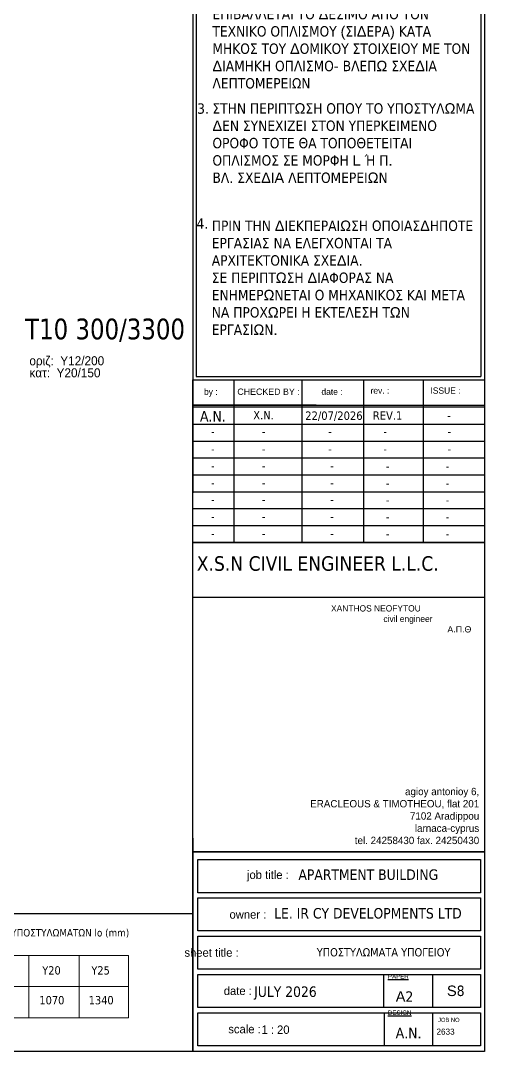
# Model space of a CAD drawing. Header units: millimetres. Extents: x -2171 to 1563, y -1758 to -1505.
# Drawn here: x -1589.61 to -1578.45, y -1630.32 to -1605.52 of the extents above; entities that cross this region are included whole.
import ezdxf

# ---------------------------------------------------------------- set-up
doc = ezdxf.new("R2010")
doc.units = ezdxf.units.MM
for name, color, linetype in [('-S_TEXT', 3, 'Continuous'), ('ANOIGMATA', 7, 'Continuous'), ('Col_Det', 7, 'Continuous'), ('pinakaki', 153, 'Continuous')]:
    doc.layers.add(name, color=color, linetype=linetype)
doc.layers.add('A-ANNO-DIMS', color=1, linetype='Continuous', lineweight=9)
doc.layers.add('TEXT', color=20, linetype='Continuous', lineweight=13)
doc.styles.add('S1Arl22_b_934_161', font='arial.ttf', dxfattribs={"width": 0.933629, "height": 0.002175})
doc.styles.get("Standard").update_dxf_attribs({"font": 'tahoma.ttf'})

# ---------------------------------------------------------------- blocks, each defined once
blk = doc.blocks.new('PINAKAKI')
at = {"color": 0}
for p, q in [((121988.65, -208358.392), (121988.65, -208373.351)), ((121995.67, -208358.392), (121995.669, -208370.631)), ((121988.733, -208358.475), (121988.733, -208370.548)), ((121995.588, -208358.475), (121995.588, -208370.548)), ((121988.732, -208370.548), (121995.587, -208370.548)), ((121988.649, -208370.631), (121995.669, -208370.631)), ((121989.64, -208370.631), (121989.64, -208374.541)), ((121991.28, -208374.541), (121991.28, -208370.631)), ((121992.766, -208374.541), (121992.766, -208370.631)), ((121994.208, -208374.541), (121994.208, -208370.631)), ((121991.624, -208371.24), (121988.651, -208371.24)), ((121988.651, -208371.24), (121995.67, -208371.24)), ((121995.67, -208371.291), (121988.651, -208371.291)), ((121995.67, -208371.24), (121995.67, -208371.291)), ((121995.67, -208375.87), (121988.651, -208375.87)), ((121988.651, -208381.659), (121988.651, -208386.792)), ((121988.774, -208382.974), (121988.774, -208382.175)), ((121988.774, -208383.895), (121988.774, -208383.096)), ((121988.774, -208384.816), (121988.774, -208384.018)), ((121988.774, -208385.738), (121988.774, -208384.939)), ((121988.774, -208386.659), (121988.774, -208385.861))]:
    blk.add_line(p, q, dxfattribs=at)
at = {"color": 3}
blk.add_line((121995.67, -208372.455), (121995.67, -208374.541), dxfattribs=at)
at = {"color": 0}
for points in [[(121988.651, -208370.631), (121995.67, -208370.631), (121995.67, -208374.541), (121988.651, -208374.541)], [(121988.651, -208370.631), (121995.67, -208370.631), (121995.67, -208374.541), (121988.651, -208374.541)], [(121988.651, -208374.541), (121995.67, -208374.541), (121995.67, -208381.988), (121988.651, -208381.988)], [(121988.651, -208381.988), (121995.67, -208381.988), (121995.67, -208386.792), (121988.651, -208386.792)]]:
    blk.add_lwpolyline(points, close=True, dxfattribs=at)
for points in [[(121988.651, -208371.697), (121995.67, -208371.697)], [(121988.651, -208372.103), (121995.67, -208372.103)], [(121988.651, -208372.51), (121995.67, -208372.51)], [(121988.651, -208372.916), (121995.67, -208372.916)], [(121988.651, -208373.322), (121995.67, -208373.322)], [(121988.651, -208373.728), (121995.67, -208373.728)], [(121988.651, -208374.135), (121995.67, -208374.135)], [(121988.774, -208382.175), (121995.574, -208382.175), (121995.574, -208382.974), (121988.774, -208382.974)], [(121988.774, -208383.096), (121995.574, -208383.096), (121995.574, -208383.895), (121988.774, -208383.895)], [(121988.774, -208384.018), (121995.574, -208384.018), (121995.574, -208384.816), (121988.774, -208384.816)], [(121988.774, -208384.939), (121995.574, -208384.939), (121995.574, -208385.738), (121988.774, -208385.738)], [(121993.239, -208384.939), (121993.239, -208385.738)], [(121994.417, -208384.939), (121994.417, -208385.738)], [(121988.774, -208385.861), (121995.574, -208385.861), (121995.574, -208386.659), (121988.774, -208386.659)], [(121993.259, -208385.861), (121993.259, -208386.659)], [(121994.417, -208385.861), (121994.417, -208386.659)]]:
    blk.add_lwpolyline(points, dxfattribs=at)
blk.add_lwpolyline([(121988.651, -208374.541), (121995.67, -208374.541)])
at = {"layer": '-S_TEXT', "color": 3}
for s, p in [('3.', (121988.755, -208364.226)), ('4.', (121988.739, -208366.994))]:
    blk.add_text(s, height=0.25, dxfattribs=at).set_placement(p)
at = {"layer": '-S_TEXT', "color": 3, "char_height": 0.25, "attachment_point": 1}
for s, insert in [('ΣΤΗΝ ΠΕΡΙΠΤ{\\fArial|b0|i0|c186|p34;Ω}ΣΗ ΧΡΗΣΗΣ ΜΑΝ{\\fArial|b0|i0|c186|p34;Δ}Υ{\\fArial|b0|i0|c186|p34;Ω}Ν ΕΠΙΒΑΛΛΕΤΑΙ ΤΟ {\\fArial|b0|i0|c186|p34;Δ}ΕΣΙΜΟ ΑΠΟ ΤΟΝ ΤΕΧΝΙΚΟ ΟΠΛΙΣΜΟΥ {\\fArial|b0|i0|c186|p34;(}ΣΙ{\\fArial|b0|i0|c186|p34;Δ}ΕΡΑ{\\fArial|b0|i0|c186|p34;) }ΚΑΤΑ ΜΗΚΟΣ ΤΟΥ {\\fArial|b0|i0|c186|p34;Δ}ΟΜΙΚΟΥ ΣΤΟΙΧΕΙΟΥ ΜΕ ΤΟΝ {\\fArial|b0|i0|c186|p34;Δ}ΙΑΜΗΚΗ ΟΠΛΙΣΜΟ{\\fArial|b0|i0|c186|p34;- }ΒΛΕΠ{\\fArial|b0|i0|c186|p34;Ω }ΣΧΕ{\\fArial|b0|i0|c186|p34;Δ}ΙΑ ΛΕΠΤΟΜΕΡΕΙΩΝ', (121989.123, -208361.284)), ('ΣΤΗΝ ΠΕΡΙΠΤ{\\fArial|b0|i0|c186|p34;Ω}ΣΗ ΟΠΟΥ ΤΟ ΥΠΟΣΤΥΛ{\\fArial|b0|i0|c186|p34;Ω}ΜΑ {\\fArial|b0|i0|c186|p34;Δ}ΕΝ ΣΥΝΕΧΙΖΕΙ ΣΤΟΝ ΥΠΕΡΚΕΙΜΕΝΟ ΟΡΟΦΟ ΤΟΤΕ ΘΑ ΤΟΠΟΘΕΤΕΙΤΑΙ ΟΠΛΙΣΜΟΣ ΣΕ ΜΟΡΦΗ {\\fArial|b0|i0|c186|p34;L }Ή Π{\\fArial|b0|i0|c186|p34;.  \\P}ΒΛ{\\fArial|b0|i0|c186|p34;. }ΣΧΕ{\\fArial|b0|i0|c186|p34;Δ}Ι{\\fArial|b0|i0|c186|p34;A }ΛΕΠΤΟΜΕΡΕΙ{\\fArial|b0|i0|c186|p34;Ω}Ν', (121989.123, -208363.973)), ('ΠΡΙΝ ΤΗΝ {\\fArial|b0|i0|c186|p34;Δ}ΙΕΚΠΕΡΑΙ{\\fArial|b0|i0|c186|p34;Ω}ΣΗ ΟΠΟΙΑΣ{\\fArial|b0|i0|c186|p34;Δ}ΗΠΟΤΕ ΕΡΓΑΣΙΑΣ ΝΑ ΕΛΕΓΧΟΝΤΑΙ ΤΑ ΑΡΧΙΤΕΚΤΟΝΙΚΑ ΣΧΕ{\\fArial|b0|i0|c186|p34;Δ}ΙΑ{\\fArial|b0|i0|c186|p34;.\\P}ΣΕ ΠΕΡΙΠΤ{\\fArial|b0|i0|c186|p34;Ω}ΣΗ {\\fArial|b0|i0|c186|p34;Δ}ΙΑΦΟΡΑΣ ΝΑ ΕΝΗΜΕΡ{\\fArial|b0|i0|c186|p34;Ω}ΝΕΤΑΙ Ο ΜΗΧΑΝΙΚΟΣ ΚΑΙ ΜΕΤΑ ΝΑ ΠΡΟΧ{\\fArial|b0|i0|c186|p34;Ω}ΡΕΙ Η ΕΚΤΕΛΕΣΗ Τ{\\fArial|b0|i0|c186|p34;Ω}Ν ΕΡΓΑΣΙ{\\fArial|b0|i0|c186|p34;Ω}Ν{\\fArial|b0|i0|c186|p34;.}', (121989.107, -208366.797))]:
    blk.add_mtext_dynamic_manual_height_columns(s, width=6.38621, gutter_width=1, heights=[0], dxfattribs=dict(at, insert=insert))
at = {"layer": 'ANOIGMATA', "attachment_point": 1}
for s, insert, char_height, width in [('\\pi4.5494;{\\fBankGothic Lt BT|b0|i0|c0|p34;\\H1.5x;\\C7;XANTHOS NEOFYTOU\\P\\pi5.8103;civil engineer\\P\\pi7.351;\\fArial|b0|i0|c161|p34;Α.Π.Θ}', (121987.429, -208376.054), 0.10094, 7.9171), ('\\pxqr;{\\fBankGothic Lt BT|b0|i0|c161|p34;\\H1.1667x;\\C0;agioy antonioy 6,\\PERACLEOUS & TIMOTHEOU, flat 201\\P7102 Aradippou\\Plarnaca-cyprus\\Ptel. 24258430 fax. 24250430}', (121987.487, -208380.449), 0.15141, 8.05841), ('\\pxqr;{\\fBankGothic Lt BT|b0|i0|c0|p34;\\H1.5x;\\C7; \\H1.3333x; job title :}', (121987.622, -208382.441), 0.10094, 3.33818), ('\\A1;\\pxql;{\\H0.99983x;\\C7;APARTMENT BUILDING  \\H0.75013x;  }', (121991.193, -208382.412), 0.25234, 5.34758), ('\\pxqr;{\\fBankGothic Lt BT|b0|i0|c0|p34;\\H1.5x;\\C7; \\H1.3333x; owner :}', (121987.081, -208383.397), 0.10094, 3.33818), ('\\A1;{\\C7;LE. IR CY DEVELOPMENTS LTD  }', (121990.609, -208383.342), 0.2523, 5.34758), ('{\\fBankGothic Lt BT|b0|i0|c0|p34;\\C7;     sheet title :}', (121988.074, -208384.313), 0.20187, 3.33818), ('\\pxi8.03;{\\fBankGothic Lt BT|b0|i0|c161|p34;\\H0.5x;\\L\\C7;PAPER\\H2x;\\l }', (121991.643, -208384.933), 0.2125, 3.51387), ('\\pxqr;{\\fBankGothic Lt BT|b0|i0|c0|p34;\\C7; date :}', (121986.733, -208385.234), 0.20187, 3.33818), ('{\\fTahoma|b0|i0|c0|p34;\\C7;JULY 2026}', (121990.127, -208385.229), 0.25234, 4.57511), ('\\pxi8.03;{\\fBankGothic Lt BT|b0|i0|c0|p34;\\H0.5x;\\L\\C7;DESIGN\\H2x;\\l }', (121991.643, -208385.808), 0.2125, 3.51387), ('\\pxi8.03;{\\fBankGothic Lt BT|b0|i0|c0|p34;\\C7;JOB NO}', (121993.744, -208385.984), 0.10094, 3.33818), ('\\pxqr;{\\fBankGothic Lt BT|b0|i0|c0|p34;\\C7; scale :}', (121986.947, -208386.155), 0.20187, 3.33818), ('\\pxi8.03;{\\fBankGothic Lt BT|b0|i0|c161|p34;\\C7;2\\fBankGothic Lt BT|b0|i0|c0|p34;633}', (121993.339, -208386.244), 0.14671, 4.85205)]:
    blk.add_mtext(s, dxfattribs=dict(at, insert=insert, char_height=char_height, width=width))
at = {"layer": 'ANOIGMATA', "char_height": 0.25234, "attachment_point": 1}
for s, insert in [('{\\fArial|b0|i0|c186|p34;A}2', (121993.535, -208385.347)), ('A{\\fArial|b0|i0|c186|p34;.}N{\\fArial|b0|i0|c186|p34;.}', (121993.535, -208386.222))]:
    blk.add_mtext_dynamic_manual_height_columns(s, width=10.89316, gutter_width=1, heights=[0], dxfattribs=dict(at, insert=insert))
at = {"layer": 'TEXT', "color": 0, "attachment_point": 1}
for s, insert, char_height, width in [('\\pxqc;{\\fBankGothic Lt BT|b0|i0|c161|p34;\\C7;by :}', (121988.625, -208370.839), 0.15234, 0.91751), ('\\pxqc;{\\fArial|b0|i0|c186|p34;\\C7;CHECKED BY\\fBankGothic Lt BT|b0|i0|c161|p34; :}', (121989.201, -208370.839), 0.15234, 2.53906), ('\\pxqc;{\\fBankGothic Lt BT|b0|i0|c0|p34;\\C7;date :}', (121990.732, -208370.839), 0.15234, 2.53906), ('{\\fBankGothic Lt BT|b0|i0|c161|p34;\\C7;rev\\fBankGothic Lt BT|b0|i0|c0|p34;.\\fBankGothic Lt BT|b0|i0|c161|p34; :}', (121992.929, -208370.812), 0.152344, 2.53906), ('{\\fBankGothic Lt BT|b0|i0|c0|p34;\\C7;ISSUE\\fBankGothic Lt BT|b0|i0|c161|p34; :}', (121994.371, -208370.812), 0.15234, 2.53906), ('\\pxqc;{\\fTahoma|b0|i0|c0|p34;\\C7;A\\fTahoma|b0|i0|c161|p34;.\\fTahoma|b0|i0|c0|p34;N\\fTahoma|b0|i0|c161|p34;.}', (121988.625, -208371.379), 0.253906, 1.01563), ('\\pxqc;{\\fTahoma|b0|i0|c0|p34;\\H0.8x;\\C7;X.N.}', (121989.084, -208371.379), 0.25391, 2.53906), ('{\\fTahoma|b0|i0|c0|p34;\\C7;22\\fTahoma|b0|i0|c161|p34;/\\fTahoma|b0|i0|c0|p34;07\\fTahoma|b0|i0|c161|p34;/202\\fTahoma|b0|i0|c0|p34;6}', (121991.357, -208371.391), 0.203125, 1.35307), ('\\pxqc;{\\fTahoma|b0|i0|c0|p34;\\H0.8x;\\C7;REV.1}', (121992.706, -208371.388), 0.25391, 1.26753), ('\\pxqc;{\\fTahoma|b0|i0|c0|p34;\\H0.8x;\\C7; \\fTahoma|b0|i0|c161|p34;-}', (121994.148, -208371.388), 0.25391, 1.26753), ('\\pxqc;{\\fTahoma|b0|i0|c0|p34;\\H0.8x;\\C7;-}', (121988.625, -208371.768), 0.25391, 1.01563), ('\\pxqc;{\\fTahoma|b0|i0|c0|p34;\\H0.8x;\\C7;-}', (121989.084, -208371.768), 0.25391, 2.53906), ('\\pxqc;{\\fTahoma|b0|i0|c0|p34;\\H0.8x;\\C7;   -}', (121990.571, -208371.768), 0.25391, 2.53906), ('\\pxqc;{\\fTahoma|b0|i0|c0|p34;\\H0.8x;\\C7;-}', (121992.012, -208371.768), 0.25391, 2.53906), ('\\pxqc;{\\fTahoma|b0|i0|c0|p34;\\H0.8x;\\C7;-}', (121993.558, -208371.768), 0.25391, 2.53906), ('\\pxqc;{\\fTahoma|b0|i0|c0|p34;\\H0.8x;\\C7;-}', (121988.625, -208372.192), 0.25391, 1.01563), ('\\pxqc;{\\fTahoma|b0|i0|c0|p34;\\H0.8x;\\C7;-}', (121989.084, -208372.192), 0.25391, 2.53906), ('\\pxqc;{\\fTahoma|b0|i0|c0|p34;\\H0.8x;\\C7;   -}', (121990.571, -208372.192), 0.25391, 2.53906), ('\\pxqc;{\\fTahoma|b0|i0|c0|p34;\\H0.8x;\\C7;-}', (121992.012, -208372.192), 0.25391, 2.53906), ('\\pxqc;{\\fTahoma|b0|i0|c0|p34;\\H0.8x;\\C7;-}', (121993.558, -208372.192), 0.25391, 2.53906), ('\\pxqc;{\\fTahoma|b0|i0|c0|p34;\\H0.8x;\\C7;-}', (121988.625, -208372.598), 0.25391, 1.01563), ('\\pxqc;{\\fTahoma|b0|i0|c0|p34;\\H0.8x;\\C7;-}', (121989.084, -208372.598), 0.25391, 2.53906), ('\\pxqc;{\\fTahoma|b0|i0|c0|p34;\\H0.8x;\\C7;-}', (121990.732, -208372.598), 0.25391, 2.53906), ('\\pxqc;{\\fTahoma|b0|i0|c161|p34;\\H0.8x;\\C7;-}', (121992.706, -208372.607), 0.25391, 1.26753), ('\\pxqc;{\\fTahoma|b0|i0|c161|p34;\\H0.8x;\\C7;-}', (121994.148, -208372.607), 0.25391, 1.26753), ('\\pxqc;{\\fTahoma|b0|i0|c0|p34;\\H0.8x;\\C7;-}', (121988.625, -208373.004), 0.25391, 1.01563), ('\\pxqc;{\\fTahoma|b0|i0|c0|p34;\\H0.8x;\\C7;-}', (121989.084, -208373.004), 0.25391, 2.53906), ('\\pxqc;{\\fTahoma|b0|i0|c0|p34;\\H0.8x;\\C7;-}', (121990.732, -208373.004), 0.25391, 2.53906), ('\\pxqc;{\\fTahoma|b0|i0|c161|p34;\\H0.8x;\\C7;-}', (121992.706, -208373.013), 0.25391, 1.26753), ('\\pxqc;{\\fTahoma|b0|i0|c161|p34;\\H0.8x;\\C7;-}', (121994.148, -208373.013), 0.25391, 1.26753), ('\\pxqc;{\\fTahoma|b0|i0|c0|p34;\\H0.8x;\\C7;-}', (121988.625, -208373.41), 0.25391, 1.01563), ('\\pxqc;{\\fTahoma|b0|i0|c0|p34;\\H0.8x;\\C7;-}', (121989.084, -208373.41), 0.25391, 2.53906), ('\\pxqc;{\\fTahoma|b0|i0|c0|p34;\\H0.8x;\\C7;-}', (121990.732, -208373.41), 0.25391, 2.53906), ('\\pxqc;{\\fTahoma|b0|i0|c161|p34;\\H0.8x;\\C7;-}', (121992.706, -208373.419), 0.25391, 1.26753), ('\\pxqc;{\\fTahoma|b0|i0|c161|p34;\\H0.8x;\\C7;-}', (121994.148, -208373.419), 0.25391, 1.26753), ('\\pxqc;{\\fTahoma|b0|i0|c0|p34;\\H0.8x;\\C7;-}', (121988.625, -208373.817), 0.25391, 1.01563), ('\\pxqc;{\\fTahoma|b0|i0|c0|p34;\\H0.8x;\\C7;-}', (121989.084, -208373.817), 0.25391, 2.53906), ('\\pxqc;{\\fTahoma|b0|i0|c0|p34;\\H0.8x;\\C7;-}', (121990.732, -208373.817), 0.25391, 2.53906), ('\\pxqc;{\\fTahoma|b0|i0|c161|p34;\\H0.8x;\\C7;-}', (121992.706, -208373.826), 0.25391, 1.26753), ('\\pxqc;{\\fTahoma|b0|i0|c161|p34;\\H0.8x;\\C7;-}', (121994.148, -208373.826), 0.25391, 1.26753), ('\\pxqc;{\\fTahoma|b0|i0|c0|p34;\\H0.8x;\\C7;-}', (121988.625, -208374.223), 0.25391, 1.01563), ('\\pxqc;{\\fTahoma|b0|i0|c0|p34;\\H0.8x;\\C7;-}', (121989.084, -208374.223), 0.25391, 2.53906), ('\\pxqc;{\\fTahoma|b0|i0|c0|p34;\\H0.8x;\\C7;-}', (121990.732, -208374.223), 0.25391, 2.53906), ('\\pxqc;{\\fTahoma|b0|i0|c161|p34;\\H0.8x;\\C7;-}', (121992.706, -208374.232), 0.25391, 1.26753), ('\\pxqc;{\\fTahoma|b0|i0|c161|p34;\\H0.8x;\\C7;-}', (121994.148, -208374.232), 0.25391, 1.26753), ('X.S.N CIVIL ENGINEER L.L.C.\\P', (121988.746, -208374.875), 0.35, 6.92207)]:
    blk.add_mtext(s, dxfattribs=dict(at, insert=insert, char_height=char_height, width=width))
at = {"layer": 'TEXT', "insert": (121992.706, -208371.388), "char_height": 0.25391, "width": 1.26753, "attachment_point": 1}
blk.add_mtext('{\\fTahoma|b0|i0|c0|p34;\\H0.8x;\\C7; }', dxfattribs=at)
blk = doc.blocks.new('A$C2c4623ba')
for p, q in [((0.358, 1.5), (0.358, 0)), ((0.358, 1.5), (6.317, 1.5)), ((1.584, 1.5), (1.584, 0)), ((2.732, 1.5), (2.732, 0)), ((3.922, 1.5), (3.922, 0)), ((5.13, 1.5), (5.13, 0)), ((6.317, 1.5), (6.317, 0)), ((0.358, 0.75), (6.317, 0.75)), ((0.358, 0.75), (6.317, 0.75)), ((0.358, 0.75), (6.317, 0.75)), ((0.358, 0), (6.317, 0)), ((0.358, 0), (6.317, 0))]:
    blk.add_line(p, q)
for s, height, p in [('ΑΝΑΓΚΑΙΕΣ ΑΝΑΜΟΝΕΣ ΡΑΒΔΩΝ ΥΠΟΣΤΥΛΩΜΑΤΩΝ lo (mm)', 0.18, (0, 1.955)), ('a0', 0.2, (2.003, 1.062)), ('Y16', 0.2, (3.062, 1.039)), ('Y20', 0.2, (4.245, 1.039)), ('Y25', 0.2, (5.427, 1.039)), ('C40/50', 0.2, (0.484, 0.3)), ('54', 0.2, (1.945, 0.322)), ('860', 0.2, (3.101, 0.322)), ('1070', 0.2, (4.176, 0.322)), ('1340', 0.2, (5.363, 0.322))]:
    blk.add_text(s, height=height).set_placement(p)

msp = doc.modelspace()

# ---------------------------------------------------------------- linework, layer by layer
at = {"layer": '-S_TEXT', "ltscale": 5}
msp.add_lwpolyline([(-1636.594, -1590.2786), (-1578.4465, -1590.2786), (-1578.4465, -1630.3233), (-1636.594, -1630.3233)], close=True, dxfattribs=at)
at = {"layer": '-S_TEXT', "color": 3, "linetype": 'Continuous', "ltscale": 0.5}
msp.add_lwpolyline([(-1593.8557, -1627.002), (-1585.4654, -1627.002), (-1585.4654, -1630.3233), (-1593.8557, -1630.3233)], close=True, dxfattribs=at)

# ---------------------------------------------------------------- block references
at = {"layer": '-S_TEXT', "linetype": 'Continuous', "ltscale": 0.5}
msp.add_blockref('PINAKAKI', (-123574.1166, 206756.4691), dxfattribs=at)
at = {"layer": 'A-ANNO-DIMS', "color": 4, "linetype": 'Continuous', "ltscale": 0.5}
msp.add_blockref('A$C2c4623ba', (-1593.3354, -1629.5127), dxfattribs=at)

# ---------------------------------------------------------------- texts
at = {"layer": '-S_TEXT', "ltscale": 5, "attachment_point": 1}
for s, insert, char_height, width in [('{\\fTahoma|b0|i0|c161|p34;\\C7;ΥΠΟΣΤΥΛΩΜΑΤΑ ΥΠΟΓΕΙΟΥ}', (-1582.4823, -1627.8376), 0.2, 4.575107), ('{\\fBankGothic Lt BT|b0|i0|c161|p34;\\C7; 1 : \\fBankGothic Lt BT|b0|i0|c0|p34;2\\fBankGothic Lt BT|b0|i0|c161|p34;0}', (-1583.888, -1629.6998), 0.201875, 3.338181)]:
    msp.add_mtext(s, dxfattribs=dict(at, insert=insert, char_height=char_height, width=width))
at = {"layer": '-S_TEXT', "ltscale": 5, "insert": (-1579.3484, -1628.7389), "char_height": 0.252344, "attachment_point": 1}
msp.add_mtext_dynamic_manual_height_columns('{\\fArial|b0|i0|c186|p34;S}8', width=10.893157, gutter_width=1, heights=[0], dxfattribs=at)
at = {"layer": 'Col_Det', "color": 7, "style": 'S1Arl22_b_934_161', "width": 0.933629}
for s, p in [('οριζ:  Y12/200', (-1589.4001, -1613.8105)), ('κατ:  Y20/150', (-1589.4001, -1614.1005))]:
    msp.add_text(s, height=0.2175, dxfattribs=at).set_placement(p)
at = {"layer": 'pinakaki', "color": 1, "width": 0.933629}
msp.add_text(' Τ10 300/3300 ', height=0.5, dxfattribs=at).set_placement((-1589.6794, -1613.1867))

doc.saveas('drawing.dxf')
